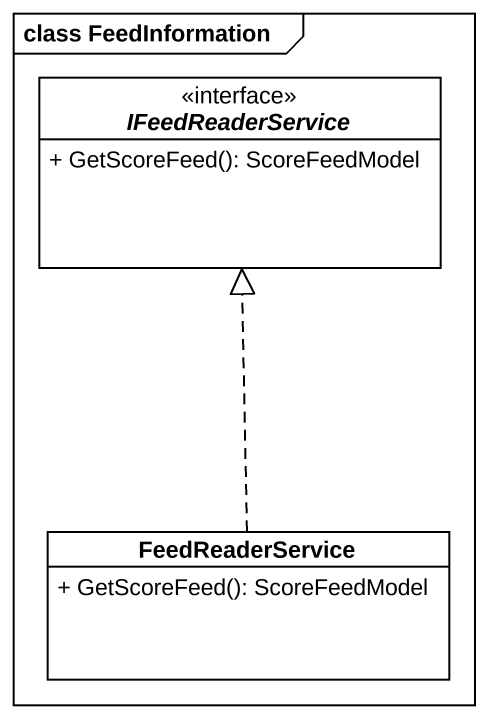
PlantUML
@startuml
mainframe class FeedInformation
hide circle
hide empty members
skinparam classAttributeIconSize 0
interface IFeedReaderService <<interface>> {
  + GetScoreFeed(): ScoreFeedModel
}
class FeedReaderService {
  + GetScoreFeed(): ScoreFeedModel
}
FeedReaderService .up.|> IFeedReaderService
@enduml
